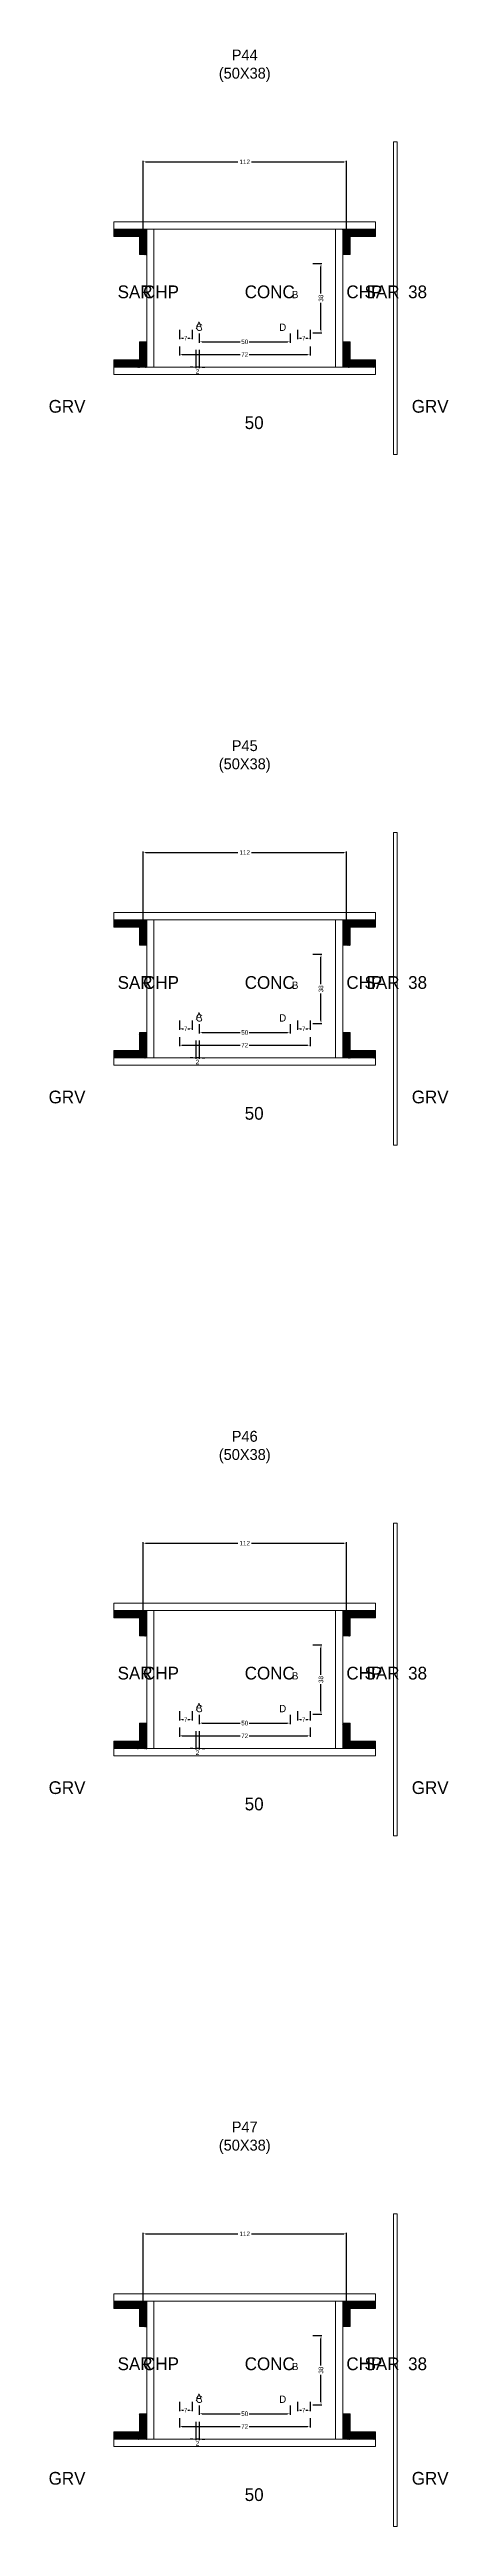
# Model space of a CAD drawing. Header units: centimetres. Extents: x -10500 to 4299, y -12546 to 295.
# Drawn here: x -108 to 112, y -9066 to -7703 of the extents above; entities that cross this region are included whole.
import ezdxf

# ---------------------------------------------------------------- set-up
doc = ezdxf.new("R2010")
doc.units = ezdxf.units.CM
for name, color, linetype in [('COTA', 241, 'Continuous'), ('Hachura', 251, 'Continuous'), ('NOMENCLATURA', 7, 'Continuous'), ('SARRAFO', 251, 'Continuous'), ('Texto Seção', 7, 'Continuous')]:
    doc.layers.add(name, color=color, linetype=linetype)
doc.dimstyles.new('cotax2', dxfattribs={"dimtxt": 2.5, "dimasz": 1.5, "dimexe": 0.5, "dimexo": 0.5, "dimgap": 0.5, "dimtad": 1, "dimcen": 2.5, "dimazin": 3, "dimtfac": 1, "dimtmove": 0, "dimatfit": 3})

# ---------------------------------------------------------------- blocks, each defined once
blk = doc.blocks.new('_CLOSEDFILLED')
at = {"color": 0, "linetype": 'BYBLOCK'}
blk.add_solid([(-1, 0.16), (0, 0), (-1, -0.16)], dxfattribs=at)
blk = doc.blocks.new('*D712')
for p, q in [((-36, -7866.5), (-36, -7871.5)), ((-34.5, -7871), (-2.5, -7871)), ((2.5, -7871), (34.5, -7871)), ((36, -7866.5), (36, -7871.5))]:
    blk.add_line(p, q)
at = {"layer": 'Defpoints'}
for p in [(-36, -7866), (-36, -7871), (36, -7866)]:
    blk.add_point(p, dxfattribs=at)
at = {"layer": 'COTA', "xscale": 1.5, "yscale": 1.5, "rotation": 180}
blk.add_blockref('_CLOSEDFILLED', (-36, -7871), dxfattribs=at)
at = {"layer": 'COTA', "xscale": 1.5, "yscale": 1.5}
blk.add_blockref('_CLOSEDFILLED', (36, -7871), dxfattribs=at)
at = {"layer": 'COTA', "insert": (0, -7871), "char_height": 2.5, "attachment_point": 5}
blk.add_mtext('72', dxfattribs=at)
blk = doc.blocks.new('*D713')
for p, q in [((-25, -7859.5), (-25, -7864.5)), ((25, -7859.5), (25, -7864.5)), ((-23.5, -7864), (-2.5, -7864)), ((2.5, -7864), (23.5, -7864))]:
    blk.add_line(p, q)
at = {"layer": 'Defpoints'}
for p in [(-25, -7859), (25, -7859), (-25, -7864)]:
    blk.add_point(p, dxfattribs=at)
at = {"layer": 'COTA', "xscale": 1.5, "yscale": 1.5, "rotation": 180}
blk.add_blockref('_CLOSEDFILLED', (-25, -7864), dxfattribs=at)
at = {"layer": 'COTA', "xscale": 1.5, "yscale": 1.5}
blk.add_blockref('_CLOSEDFILLED', (25, -7864), dxfattribs=at)
at = {"layer": 'COTA', "insert": (0, -7864), "char_height": 2.5, "attachment_point": 5}
blk.add_mtext('50', dxfattribs=at)
blk = doc.blocks.new('*D714')
for p, q in [((37.5, -7821), (42.5, -7821)), ((42, -7837.5), (42, -7822.5)), ((42, -7857.5), (42, -7842.5)), ((37.5, -7859), (42.5, -7859))]:
    blk.add_line(p, q)
at = {"layer": 'Defpoints'}
for p in [(37, -7821), (37, -7859), (42, -7859)]:
    blk.add_point(p, dxfattribs=at)
at = {"layer": 'COTA', "xscale": 1.5, "yscale": 1.5}
for p, rotation in [((42, -7821), 90), ((42, -7859), 270)]:
    blk.add_blockref('_CLOSEDFILLED', p, dxfattribs=dict(at, rotation=rotation))
at = {"layer": 'COTA', "insert": (42, -7840), "char_height": 2.5, "attachment_point": 5, "rotation": 90}
blk.add_mtext('38', dxfattribs=at)
blk = doc.blocks.new('*D715')
for p, q in [((-36, -7857.5), (-36, -7862.5)), ((-34.5, -7862), (-33.75, -7862)), ((-31.25, -7862), (-30.5, -7862)), ((-29, -7857.5), (-29, -7862.5))]:
    blk.add_line(p, q)
at = {"layer": 'Defpoints'}
for p in [(-36, -7857), (-36, -7862), (-29, -7857)]:
    blk.add_point(p, dxfattribs=at)
at = {"layer": 'COTA', "xscale": 1.5, "yscale": 1.5, "rotation": 180}
blk.add_blockref('_CLOSEDFILLED', (-36, -7862), dxfattribs=at)
at = {"layer": 'COTA', "xscale": 1.5, "yscale": 1.5}
blk.add_blockref('_CLOSEDFILLED', (-29, -7862), dxfattribs=at)
at = {"layer": 'COTA', "insert": (-32.5, -7862), "char_height": 2.5, "attachment_point": 5}
blk.add_mtext('7', dxfattribs=at)
blk = doc.blocks.new('*D716')
for p, q in [((29, -7857.5), (29, -7862.5)), ((30.5, -7862), (31.25, -7862)), ((33.75, -7862), (34.5, -7862)), ((36, -7857.5), (36, -7862.5))]:
    blk.add_line(p, q)
at = {"layer": 'Defpoints'}
for p in [(29, -7857), (29, -7862), (36, -7857)]:
    blk.add_point(p, dxfattribs=at)
at = {"layer": 'COTA', "xscale": 1.5, "yscale": 1.5, "rotation": 180}
blk.add_blockref('_CLOSEDFILLED', (29, -7862), dxfattribs=at)
at = {"layer": 'COTA', "xscale": 1.5, "yscale": 1.5}
blk.add_blockref('_CLOSEDFILLED', (36, -7862), dxfattribs=at)
at = {"layer": 'COTA', "insert": (32.5, -7862), "char_height": 2.5, "attachment_point": 5}
blk.add_mtext('7', dxfattribs=at)
blk = doc.blocks.new('*D717')
for p, q in [((-56, -7804.5), (-56, -7764.5)), ((-54.5, -7765), (-3.75, -7765)), ((3.75, -7765), (54.5, -7765)), ((56, -7804.5), (56, -7764.5))]:
    blk.add_line(p, q)
at = {"layer": 'Defpoints'}
for p in [(-56, -7765), (-56, -7805), (56, -7805)]:
    blk.add_point(p, dxfattribs=at)
at = {"layer": 'COTA', "xscale": 1.5, "yscale": 1.5, "rotation": 180}
blk.add_blockref('_CLOSEDFILLED', (-56, -7765), dxfattribs=at)
at = {"layer": 'COTA', "xscale": 1.5, "yscale": 1.5}
blk.add_blockref('_CLOSEDFILLED', (56, -7765), dxfattribs=at)
at = {"layer": 'COTA', "insert": (0, -7765), "char_height": 2.5, "attachment_point": 5}
blk.add_mtext('112', dxfattribs=at)
blk = doc.blocks.new('*D738')
for p, q in [((-36, -8246.5), (-36, -8251.5)), ((-34.5, -8251), (-2.5, -8251)), ((2.5, -8251), (34.5, -8251)), ((36, -8246.5), (36, -8251.5))]:
    blk.add_line(p, q)
at = {"layer": 'Defpoints'}
for p in [(-36, -8246), (-36, -8251), (36, -8246)]:
    blk.add_point(p, dxfattribs=at)
at = {"layer": 'COTA', "xscale": 1.5, "yscale": 1.5, "rotation": 180}
blk.add_blockref('_CLOSEDFILLED', (-36, -8251), dxfattribs=at)
at = {"layer": 'COTA', "xscale": 1.5, "yscale": 1.5}
blk.add_blockref('_CLOSEDFILLED', (36, -8251), dxfattribs=at)
at = {"layer": 'COTA', "insert": (0, -8251), "char_height": 2.5, "attachment_point": 5}
blk.add_mtext('72', dxfattribs=at)
blk = doc.blocks.new('*D739')
for p, q in [((-25, -8239.5), (-25, -8244.5)), ((-23.5, -8244), (-2.5, -8244)), ((2.5, -8244), (23.5, -8244)), ((25, -8239.5), (25, -8244.5))]:
    blk.add_line(p, q)
at = {"layer": 'Defpoints'}
for p in [(-25, -8239), (-25, -8244), (25, -8239)]:
    blk.add_point(p, dxfattribs=at)
at = {"layer": 'COTA', "xscale": 1.5, "yscale": 1.5, "rotation": 180}
blk.add_blockref('_CLOSEDFILLED', (-25, -8244), dxfattribs=at)
at = {"layer": 'COTA', "xscale": 1.5, "yscale": 1.5}
blk.add_blockref('_CLOSEDFILLED', (25, -8244), dxfattribs=at)
at = {"layer": 'COTA', "insert": (0, -8244), "char_height": 2.5, "attachment_point": 5}
blk.add_mtext('50', dxfattribs=at)
blk = doc.blocks.new('*D740')
for p, q in [((37.5, -8201), (42.5, -8201)), ((42, -8217.5), (42, -8202.5)), ((42, -8237.5), (42, -8222.5)), ((37.5, -8239), (42.5, -8239))]:
    blk.add_line(p, q)
at = {"layer": 'Defpoints'}
for p in [(37, -8201), (37, -8239), (42, -8239)]:
    blk.add_point(p, dxfattribs=at)
at = {"layer": 'COTA', "xscale": 1.5, "yscale": 1.5}
for p, rotation in [((42, -8201), 90), ((42, -8239), 270)]:
    blk.add_blockref('_CLOSEDFILLED', p, dxfattribs=dict(at, rotation=rotation))
at = {"layer": 'COTA', "insert": (42, -8220), "char_height": 2.5, "attachment_point": 5, "rotation": 90}
blk.add_mtext('38', dxfattribs=at)
blk = doc.blocks.new('*D741')
for p, q in [((-36, -8237.5), (-36, -8242.5)), ((-34.5, -8242), (-33.75, -8242)), ((-31.25, -8242), (-30.5, -8242)), ((-29, -8237.5), (-29, -8242.5))]:
    blk.add_line(p, q)
at = {"layer": 'Defpoints'}
for p in [(-36, -8237), (-36, -8242), (-29, -8237)]:
    blk.add_point(p, dxfattribs=at)
at = {"layer": 'COTA', "xscale": 1.5, "yscale": 1.5, "rotation": 180}
blk.add_blockref('_CLOSEDFILLED', (-36, -8242), dxfattribs=at)
at = {"layer": 'COTA', "xscale": 1.5, "yscale": 1.5}
blk.add_blockref('_CLOSEDFILLED', (-29, -8242), dxfattribs=at)
at = {"layer": 'COTA', "insert": (-32.5, -8242), "char_height": 2.5, "attachment_point": 5}
blk.add_mtext('7', dxfattribs=at)
blk = doc.blocks.new('*D742')
for p, q in [((29, -8237.5), (29, -8242.5)), ((30.5, -8242), (31.25, -8242)), ((33.75, -8242), (34.5, -8242)), ((36, -8237.5), (36, -8242.5))]:
    blk.add_line(p, q)
at = {"layer": 'Defpoints'}
for p in [(29, -8237), (29, -8242), (36, -8237)]:
    blk.add_point(p, dxfattribs=at)
at = {"layer": 'COTA', "xscale": 1.5, "yscale": 1.5, "rotation": 180}
blk.add_blockref('_CLOSEDFILLED', (29, -8242), dxfattribs=at)
at = {"layer": 'COTA', "xscale": 1.5, "yscale": 1.5}
blk.add_blockref('_CLOSEDFILLED', (36, -8242), dxfattribs=at)
at = {"layer": 'COTA', "insert": (32.5, -8242), "char_height": 2.5, "attachment_point": 5}
blk.add_mtext('7', dxfattribs=at)
blk = doc.blocks.new('*D743')
for p, q in [((-56, -8184.5), (-56, -8144.5)), ((-54.5, -8145), (-3.75, -8145)), ((3.75, -8145), (54.5, -8145)), ((56, -8184.5), (56, -8144.5))]:
    blk.add_line(p, q)
at = {"layer": 'Defpoints'}
for p in [(-56, -8145), (-56, -8185), (56, -8185)]:
    blk.add_point(p, dxfattribs=at)
at = {"layer": 'COTA', "xscale": 1.5, "yscale": 1.5, "rotation": 180}
blk.add_blockref('_CLOSEDFILLED', (-56, -8145), dxfattribs=at)
at = {"layer": 'COTA', "xscale": 1.5, "yscale": 1.5}
blk.add_blockref('_CLOSEDFILLED', (56, -8145), dxfattribs=at)
at = {"layer": 'COTA', "insert": (0, -8145), "char_height": 2.5, "attachment_point": 5}
blk.add_mtext('112', dxfattribs=at)
blk = doc.blocks.new('*D764')
for p, q in [((-36, -8626.5), (-36, -8631.5)), ((36, -8626.5), (36, -8631.5)), ((-34.5, -8631), (-2.5, -8631)), ((2.5, -8631), (34.5, -8631))]:
    blk.add_line(p, q)
at = {"layer": 'Defpoints'}
for p in [(-36, -8626), (36, -8626), (-36, -8631)]:
    blk.add_point(p, dxfattribs=at)
at = {"layer": 'COTA', "xscale": 1.5, "yscale": 1.5, "rotation": 180}
blk.add_blockref('_CLOSEDFILLED', (-36, -8631), dxfattribs=at)
at = {"layer": 'COTA', "xscale": 1.5, "yscale": 1.5}
blk.add_blockref('_CLOSEDFILLED', (36, -8631), dxfattribs=at)
at = {"layer": 'COTA', "insert": (0, -8631), "char_height": 2.5, "attachment_point": 5}
blk.add_mtext('72', dxfattribs=at)
blk = doc.blocks.new('*D765')
for p, q in [((-25, -8619.5), (-25, -8624.5)), ((-23.5, -8624), (-2.5, -8624)), ((2.5, -8624), (23.5, -8624)), ((25, -8619.5), (25, -8624.5))]:
    blk.add_line(p, q)
at = {"layer": 'Defpoints'}
for p in [(-25, -8619), (-25, -8624), (25, -8619)]:
    blk.add_point(p, dxfattribs=at)
at = {"layer": 'COTA', "xscale": 1.5, "yscale": 1.5, "rotation": 180}
blk.add_blockref('_CLOSEDFILLED', (-25, -8624), dxfattribs=at)
at = {"layer": 'COTA', "xscale": 1.5, "yscale": 1.5}
blk.add_blockref('_CLOSEDFILLED', (25, -8624), dxfattribs=at)
at = {"layer": 'COTA', "insert": (0, -8624), "char_height": 2.5, "attachment_point": 5}
blk.add_mtext('50', dxfattribs=at)
blk = doc.blocks.new('*D766')
for p, q in [((37.5, -8581), (42.5, -8581)), ((42, -8597.5), (42, -8582.5)), ((42, -8617.5), (42, -8602.5)), ((37.5, -8619), (42.5, -8619))]:
    blk.add_line(p, q)
at = {"layer": 'Defpoints'}
for p in [(37, -8581), (37, -8619), (42, -8619)]:
    blk.add_point(p, dxfattribs=at)
at = {"layer": 'COTA', "xscale": 1.5, "yscale": 1.5}
for p, rotation in [((42, -8581), 90), ((42, -8619), 270)]:
    blk.add_blockref('_CLOSEDFILLED', p, dxfattribs=dict(at, rotation=rotation))
at = {"layer": 'COTA', "insert": (42, -8600), "char_height": 2.5, "attachment_point": 5, "rotation": 90}
blk.add_mtext('38', dxfattribs=at)
blk = doc.blocks.new('*D767')
for p, q in [((-36, -8617.5), (-36, -8622.5)), ((-34.5, -8622), (-33.75, -8622)), ((-31.25, -8622), (-30.5, -8622)), ((-29, -8617.5), (-29, -8622.5))]:
    blk.add_line(p, q)
at = {"layer": 'Defpoints'}
for p in [(-36, -8617), (-36, -8622), (-29, -8617)]:
    blk.add_point(p, dxfattribs=at)
at = {"layer": 'COTA', "xscale": 1.5, "yscale": 1.5, "rotation": 180}
blk.add_blockref('_CLOSEDFILLED', (-36, -8622), dxfattribs=at)
at = {"layer": 'COTA', "xscale": 1.5, "yscale": 1.5}
blk.add_blockref('_CLOSEDFILLED', (-29, -8622), dxfattribs=at)
at = {"layer": 'COTA', "insert": (-32.5, -8622), "char_height": 2.5, "attachment_point": 5}
blk.add_mtext('7', dxfattribs=at)
blk = doc.blocks.new('*D768')
for p, q in [((29, -8617.5), (29, -8622.5)), ((30.5, -8622), (31.25, -8622)), ((33.75, -8622), (34.5, -8622)), ((36, -8617.5), (36, -8622.5))]:
    blk.add_line(p, q)
at = {"layer": 'Defpoints'}
for p in [(29, -8617), (29, -8622), (36, -8617)]:
    blk.add_point(p, dxfattribs=at)
at = {"layer": 'COTA', "xscale": 1.5, "yscale": 1.5, "rotation": 180}
blk.add_blockref('_CLOSEDFILLED', (29, -8622), dxfattribs=at)
at = {"layer": 'COTA', "xscale": 1.5, "yscale": 1.5}
blk.add_blockref('_CLOSEDFILLED', (36, -8622), dxfattribs=at)
at = {"layer": 'COTA', "insert": (32.5, -8622), "char_height": 2.5, "attachment_point": 5}
blk.add_mtext('7', dxfattribs=at)
blk = doc.blocks.new('*D769')
for p, q in [((-56, -8564.5), (-56, -8524.5)), ((-54.5, -8525), (-3.75, -8525)), ((3.75, -8525), (54.5, -8525)), ((56, -8564.5), (56, -8524.5))]:
    blk.add_line(p, q)
at = {"layer": 'Defpoints'}
for p in [(-56, -8525), (-56, -8565), (56, -8565)]:
    blk.add_point(p, dxfattribs=at)
at = {"layer": 'COTA', "xscale": 1.5, "yscale": 1.5, "rotation": 180}
blk.add_blockref('_CLOSEDFILLED', (-56, -8525), dxfattribs=at)
at = {"layer": 'COTA', "xscale": 1.5, "yscale": 1.5}
blk.add_blockref('_CLOSEDFILLED', (56, -8525), dxfattribs=at)
at = {"layer": 'COTA', "insert": (0, -8525), "char_height": 2.5, "attachment_point": 5}
blk.add_mtext('112', dxfattribs=at)
blk = doc.blocks.new('*D798')
for p, q in [((-36, -9006.5), (-36, -9011.5)), ((36, -9006.5), (36, -9011.5)), ((-34.5, -9011), (-2.5, -9011)), ((2.5, -9011), (34.5, -9011))]:
    blk.add_line(p, q)
at = {"layer": 'Defpoints'}
for p in [(-36, -9006), (36, -9006), (-36, -9011)]:
    blk.add_point(p, dxfattribs=at)
at = {"layer": 'COTA', "xscale": 1.5, "yscale": 1.5, "rotation": 180}
blk.add_blockref('_CLOSEDFILLED', (-36, -9011), dxfattribs=at)
at = {"layer": 'COTA', "xscale": 1.5, "yscale": 1.5}
blk.add_blockref('_CLOSEDFILLED', (36, -9011), dxfattribs=at)
at = {"layer": 'COTA', "insert": (0, -9011), "char_height": 2.5, "attachment_point": 5}
blk.add_mtext('72', dxfattribs=at)
blk = doc.blocks.new('*D799')
for p, q in [((-25, -8999.5), (-25, -9004.5)), ((-23.5, -9004), (-2.5, -9004)), ((2.5, -9004), (23.5, -9004)), ((25, -8999.5), (25, -9004.5))]:
    blk.add_line(p, q)
at = {"layer": 'Defpoints'}
for p in [(-25, -8999), (-25, -9004), (25, -8999)]:
    blk.add_point(p, dxfattribs=at)
at = {"layer": 'COTA', "xscale": 1.5, "yscale": 1.5, "rotation": 180}
blk.add_blockref('_CLOSEDFILLED', (-25, -9004), dxfattribs=at)
at = {"layer": 'COTA', "xscale": 1.5, "yscale": 1.5}
blk.add_blockref('_CLOSEDFILLED', (25, -9004), dxfattribs=at)
at = {"layer": 'COTA', "insert": (0, -9004), "char_height": 2.5, "attachment_point": 5}
blk.add_mtext('50', dxfattribs=at)
blk = doc.blocks.new('*D800')
for p, q in [((37.5, -8961), (42.5, -8961)), ((42, -8977.5), (42, -8962.5)), ((42, -8997.5), (42, -8982.5)), ((37.5, -8999), (42.5, -8999))]:
    blk.add_line(p, q)
at = {"layer": 'Defpoints'}
for p in [(37, -8961), (37, -8999), (42, -8999)]:
    blk.add_point(p, dxfattribs=at)
at = {"layer": 'COTA', "xscale": 1.5, "yscale": 1.5}
for p, rotation in [((42, -8961), 90), ((42, -8999), 270)]:
    blk.add_blockref('_CLOSEDFILLED', p, dxfattribs=dict(at, rotation=rotation))
at = {"layer": 'COTA', "insert": (42, -8980), "char_height": 2.5, "attachment_point": 5, "rotation": 90}
blk.add_mtext('38', dxfattribs=at)
blk = doc.blocks.new('*D801')
for p, q in [((-36, -8997.5), (-36, -9002.5)), ((-34.5, -9002), (-33.75, -9002)), ((-31.25, -9002), (-30.5, -9002)), ((-29, -8997.5), (-29, -9002.5))]:
    blk.add_line(p, q)
at = {"layer": 'Defpoints'}
for p in [(-36, -8997), (-36, -9002), (-29, -8997)]:
    blk.add_point(p, dxfattribs=at)
at = {"layer": 'COTA', "xscale": 1.5, "yscale": 1.5, "rotation": 180}
blk.add_blockref('_CLOSEDFILLED', (-36, -9002), dxfattribs=at)
at = {"layer": 'COTA', "xscale": 1.5, "yscale": 1.5}
blk.add_blockref('_CLOSEDFILLED', (-29, -9002), dxfattribs=at)
at = {"layer": 'COTA', "insert": (-32.5, -9002), "char_height": 2.5, "attachment_point": 5}
blk.add_mtext('7', dxfattribs=at)
blk = doc.blocks.new('*D802')
for p, q in [((29, -8997.5), (29, -9002.5)), ((30.5, -9002), (31.25, -9002)), ((33.75, -9002), (34.5, -9002)), ((36, -8997.5), (36, -9002.5))]:
    blk.add_line(p, q)
at = {"layer": 'Defpoints'}
for p in [(29, -8997), (29, -9002), (36, -8997)]:
    blk.add_point(p, dxfattribs=at)
at = {"layer": 'COTA', "xscale": 1.5, "yscale": 1.5, "rotation": 180}
blk.add_blockref('_CLOSEDFILLED', (29, -9002), dxfattribs=at)
at = {"layer": 'COTA', "xscale": 1.5, "yscale": 1.5}
blk.add_blockref('_CLOSEDFILLED', (36, -9002), dxfattribs=at)
at = {"layer": 'COTA', "insert": (32.5, -9002), "char_height": 2.5, "attachment_point": 5}
blk.add_mtext('7', dxfattribs=at)
blk = doc.blocks.new('*D803')
for p, q in [((-56, -8944.5), (-56, -8904.5)), ((-54.5, -8905), (-3.75, -8905)), ((3.75, -8905), (54.5, -8905)), ((56, -8944.5), (56, -8904.5))]:
    blk.add_line(p, q)
at = {"layer": 'Defpoints'}
for p in [(-56, -8905), (-56, -8945), (56, -8945)]:
    blk.add_point(p, dxfattribs=at)
at = {"layer": 'COTA', "xscale": 1.5, "yscale": 1.5, "rotation": 180}
blk.add_blockref('_CLOSEDFILLED', (-56, -8905), dxfattribs=at)
at = {"layer": 'COTA', "xscale": 1.5, "yscale": 1.5}
blk.add_blockref('_CLOSEDFILLED', (56, -8905), dxfattribs=at)
at = {"layer": 'COTA', "insert": (0, -8905), "char_height": 2.5, "attachment_point": 5}
blk.add_mtext('112', dxfattribs=at)

msp = doc.modelspace()

# ---------------------------------------------------------------- hatches: boundary and pattern name
at = {"layer": 'SARRAFO'}
h = msp.add_hatch(dxfattribs=at)
h.set_pattern_fill('SOLID', scale=2)
h.paths.add_polyline_path([(-72, -7806), (-58, -7806), (-58, -7802), (-72, -7802)])
h = msp.add_hatch(dxfattribs=at)
h.set_pattern_fill('SOLID', scale=2)
h.paths.add_polyline_path([(-58, -7816), (-54, -7816), (-54, -7802), (-58, -7802)])
h = msp.add_hatch(dxfattribs=at)
h.set_pattern_fill('SOLID', scale=2)
h.paths.add_polyline_path([(54, -7816), (58, -7816), (58, -7802), (54, -7802)])
h = msp.add_hatch(dxfattribs=at)
h.set_pattern_fill('SOLID', scale=2)
h.paths.add_polyline_path([(58, -7806), (72, -7806), (72, -7802), (58, -7802)])
h = msp.add_hatch(dxfattribs=at)
h.set_pattern_fill('SOLID', scale=2)
h.paths.add_polyline_path([(-72, -7878), (-58, -7878), (-58, -7874), (-72, -7874)])
h = msp.add_hatch(dxfattribs=at)
h.set_pattern_fill('SOLID', scale=2)
h.paths.add_polyline_path([(-58, -7878), (-54, -7878), (-54, -7864), (-58, -7864)])
h = msp.add_hatch(dxfattribs=at)
h.set_pattern_fill('SOLID', scale=2)
h.paths.add_polyline_path([(54, -7878), (58, -7878), (58, -7864), (54, -7864)])
h = msp.add_hatch(dxfattribs=at)
h.set_pattern_fill('SOLID', scale=2)
h.paths.add_polyline_path([(58, -7878), (72, -7878), (72, -7874), (58, -7874)])
h = msp.add_hatch(dxfattribs=at)
h.set_pattern_fill('SOLID', scale=2)
h.paths.add_polyline_path([(-72, -8186), (-58, -8186), (-58, -8182), (-72, -8182)])
h = msp.add_hatch(dxfattribs=at)
h.set_pattern_fill('SOLID', scale=2)
h.paths.add_polyline_path([(-58, -8196), (-54, -8196), (-54, -8182), (-58, -8182)])
h = msp.add_hatch(dxfattribs=at)
h.set_pattern_fill('SOLID', scale=2)
h.paths.add_polyline_path([(54, -8196), (58, -8196), (58, -8182), (54, -8182)])
h = msp.add_hatch(dxfattribs=at)
h.set_pattern_fill('SOLID', scale=2)
h.paths.add_polyline_path([(58, -8186), (72, -8186), (72, -8182), (58, -8182)])
h = msp.add_hatch(dxfattribs=at)
h.set_pattern_fill('SOLID', scale=2)
h.paths.add_polyline_path([(-58, -8258), (-54, -8258), (-54, -8244), (-58, -8244)])
h = msp.add_hatch(dxfattribs=at)
h.set_pattern_fill('SOLID', scale=2)
h.paths.add_polyline_path([(54, -8258), (58, -8258), (58, -8244), (54, -8244)])
h = msp.add_hatch(dxfattribs=at)
h.set_pattern_fill('SOLID', scale=2)
h.paths.add_polyline_path([(-72, -8258), (-58, -8258), (-58, -8254), (-72, -8254)])
h = msp.add_hatch(dxfattribs=at)
h.set_pattern_fill('SOLID', scale=2)
h.paths.add_polyline_path([(58, -8258), (72, -8258), (72, -8254), (58, -8254)])
h = msp.add_hatch(dxfattribs=at)
h.set_pattern_fill('SOLID', scale=2)
h.paths.add_polyline_path([(-72, -8566), (-58, -8566), (-58, -8562), (-72, -8562)])
h = msp.add_hatch(dxfattribs=at)
h.set_pattern_fill('SOLID', scale=2)
h.paths.add_polyline_path([(-58, -8576), (-54, -8576), (-54, -8562), (-58, -8562)])
h = msp.add_hatch(dxfattribs=at)
h.set_pattern_fill('SOLID', scale=2)
h.paths.add_polyline_path([(54, -8576), (58, -8576), (58, -8562), (54, -8562)])
h = msp.add_hatch(dxfattribs=at)
h.set_pattern_fill('SOLID', scale=2)
h.paths.add_polyline_path([(58, -8566), (72, -8566), (72, -8562), (58, -8562)])
h = msp.add_hatch(dxfattribs=at)
h.set_pattern_fill('SOLID', scale=2)
h.paths.add_polyline_path([(-58, -8638), (-54, -8638), (-54, -8624), (-58, -8624)])
h = msp.add_hatch(dxfattribs=at)
h.set_pattern_fill('SOLID', scale=2)
h.paths.add_polyline_path([(54, -8638), (58, -8638), (58, -8624), (54, -8624)])
h = msp.add_hatch(dxfattribs=at)
h.set_pattern_fill('SOLID', scale=2)
h.paths.add_polyline_path([(-72, -8638), (-58, -8638), (-58, -8634), (-72, -8634)])
h = msp.add_hatch(dxfattribs=at)
h.set_pattern_fill('SOLID', scale=2)
h.paths.add_polyline_path([(58, -8638), (72, -8638), (72, -8634), (58, -8634)])
h = msp.add_hatch(dxfattribs=at)
h.set_pattern_fill('SOLID', scale=2)
h.paths.add_polyline_path([(-72, -8946), (-58, -8946), (-58, -8942), (-72, -8942)])
h = msp.add_hatch(dxfattribs=at)
h.set_pattern_fill('SOLID', scale=2)
h.paths.add_polyline_path([(-58, -8956), (-54, -8956), (-54, -8942), (-58, -8942)])
h = msp.add_hatch(dxfattribs=at)
h.set_pattern_fill('SOLID', scale=2)
h.paths.add_polyline_path([(54, -8956), (58, -8956), (58, -8942), (54, -8942)])
h = msp.add_hatch(dxfattribs=at)
h.set_pattern_fill('SOLID', scale=2)
h.paths.add_polyline_path([(58, -8946), (72, -8946), (72, -8942), (58, -8942)])
h = msp.add_hatch(dxfattribs=at)
h.set_pattern_fill('SOLID', scale=2)
h.paths.add_polyline_path([(-58, -9018), (-54, -9018), (-54, -9004), (-58, -9004)])
h = msp.add_hatch(dxfattribs=at)
h.set_pattern_fill('SOLID', scale=2)
h.paths.add_polyline_path([(54, -9018), (58, -9018), (58, -9004), (54, -9004)])
h = msp.add_hatch(dxfattribs=at)
h.set_pattern_fill('SOLID', scale=2)
h.paths.add_polyline_path([(-72, -9018), (-58, -9018), (-58, -9014), (-72, -9014)])
h = msp.add_hatch(dxfattribs=at)
h.set_pattern_fill('SOLID', scale=2)
h.paths.add_polyline_path([(58, -9018), (72, -9018), (72, -9014), (58, -9014)])

# ---------------------------------------------------------------- linework, layer by layer
at = {"layer": 'Hachura', "lineweight": 13}
for points in [[(82, -7926), (84, -7926), (84, -7754), (82, -7754)], [(82, -8306), (84, -8306), (84, -8134), (82, -8134)], [(82, -8686), (84, -8686), (84, -8514), (82, -8514)], [(82, -9066), (84, -9066), (84, -8894), (82, -8894)]]:
    msp.add_lwpolyline(points, close=True, dxfattribs=at)
at = {"layer": 'Hachura', "lineweight": 18}
for points in [[(-72, -7802), (72, -7802), (72, -7798), (-72, -7798)], [(-54, -7878), (-50, -7878), (-50, -7802), (-54, -7802)], [(50, -7878), (54, -7878), (54, -7802), (50, -7802)], [(-72, -7882), (72, -7882), (72, -7878), (-72, -7878)], [(-72, -8182), (72, -8182), (72, -8178), (-72, -8178)], [(-54, -8258), (-50, -8258), (-50, -8182), (-54, -8182)], [(50, -8258), (54, -8258), (54, -8182), (50, -8182)], [(-72, -8262), (72, -8262), (72, -8258), (-72, -8258)], [(-72, -8562), (72, -8562), (72, -8558), (-72, -8558)], [(-54, -8638), (-50, -8638), (-50, -8562), (-54, -8562)], [(50, -8638), (54, -8638), (54, -8562), (50, -8562)], [(-72, -8642), (72, -8642), (72, -8638), (-72, -8638)], [(-72, -8942), (72, -8942), (72, -8938), (-72, -8938)], [(-54, -9018), (-50, -9018), (-50, -8942), (-54, -8942)], [(50, -9018), (54, -9018), (54, -8942), (50, -8942)], [(-72, -9022), (72, -9022), (72, -9018), (-72, -9018)]]:
    msp.add_lwpolyline(points, close=True, dxfattribs=at)
at = {"layer": 'SARRAFO', "lineweight": 13}
for points in [[(-72, -7806), (-58, -7806), (-58, -7802), (-72, -7802)], [(-58, -7816), (-54, -7816), (-54, -7802), (-58, -7802)], [(54, -7816), (58, -7816), (58, -7802), (54, -7802)], [(58, -7806), (72, -7806), (72, -7802), (58, -7802)], [(-72, -7878), (-58, -7878), (-58, -7874), (-72, -7874)], [(-58, -7878), (-54, -7878), (-54, -7864), (-58, -7864)], [(54, -7878), (58, -7878), (58, -7864), (54, -7864)], [(58, -7878), (72, -7878), (72, -7874), (58, -7874)], [(-72, -8186), (-58, -8186), (-58, -8182), (-72, -8182)], [(-58, -8196), (-54, -8196), (-54, -8182), (-58, -8182)], [(54, -8196), (58, -8196), (58, -8182), (54, -8182)], [(58, -8186), (72, -8186), (72, -8182), (58, -8182)], [(-58, -8258), (-54, -8258), (-54, -8244), (-58, -8244)], [(54, -8258), (58, -8258), (58, -8244), (54, -8244)], [(-72, -8258), (-58, -8258), (-58, -8254), (-72, -8254)], [(58, -8258), (72, -8258), (72, -8254), (58, -8254)], [(-72, -8566), (-58, -8566), (-58, -8562), (-72, -8562)], [(-58, -8576), (-54, -8576), (-54, -8562), (-58, -8562)], [(54, -8576), (58, -8576), (58, -8562), (54, -8562)], [(58, -8566), (72, -8566), (72, -8562), (58, -8562)], [(-58, -8638), (-54, -8638), (-54, -8624), (-58, -8624)], [(54, -8638), (58, -8638), (58, -8624), (54, -8624)], [(-72, -8638), (-58, -8638), (-58, -8634), (-72, -8634)], [(58, -8638), (72, -8638), (72, -8634), (58, -8634)], [(-72, -8946), (-58, -8946), (-58, -8942), (-72, -8942)], [(-58, -8956), (-54, -8956), (-54, -8942), (-58, -8942)], [(54, -8956), (58, -8956), (58, -8942), (54, -8942)], [(58, -8946), (72, -8946), (72, -8942), (58, -8942)], [(-58, -9018), (-54, -9018), (-54, -9004), (-58, -9004)], [(54, -9018), (58, -9018), (58, -9004), (54, -9004)], [(-72, -9018), (-58, -9018), (-58, -9014), (-72, -9014)], [(58, -9018), (72, -9018), (72, -9014), (58, -9014)]]:
    msp.add_lwpolyline(points, close=True, dxfattribs=at)

# ---------------------------------------------------------------- texts
at = {"layer": 'NOMENCLATURA'}
for s, p in [('B', (26, -7840)), ('A', (-27, -7857)), ('C', (-27, -7858)), ('D', (19, -7858)), ('B', (26, -8220)), ('A', (-27, -8237)), ('C', (-27, -8238)), ('D', (19, -8238)), ('B', (26, -8600)), ('A', (-27, -8617)), ('C', (-27, -8618)), ('D', (19, -8618)), ('B', (26, -8980)), ('A', (-27, -8997)), ('C', (-27, -8998)), ('D', (19, -8998))]:
    msp.add_text(s, height=4, dxfattribs=at).set_placement(p)
at = {"layer": 'NOMENCLATURA', "char_height": 6, "attachment_point": 8}
for s, insert in [('P44\\P(50X38)', (0, -7721)), ('P45\\P(50X38)', (0, -8101)), ('P46\\P(50X38)', (0, -8481)), ('P47\\P(50X38)', (0, -8861))]:
    msp.add_mtext(s, dxfattribs=dict(at, insert=insert))
at = {"layer": 'Texto Seção'}
for s, p in [('SAR', (-70, -7840)), ('CHP', (-56, -7840)), ('CONC', (0, -7840)), ('CHP', (56, -7840)), ('SAR', (66, -7840)), ('38', (90, -7840)), ('GRV', (-108, -7903)), ('GRV', (92, -7903)), ('50', (0, -7912)), ('SAR', (-70, -8220)), ('CHP', (-56, -8220)), ('CONC', (0, -8220)), ('CHP', (56, -8220)), ('SAR', (66, -8220)), ('38', (90, -8220)), ('GRV', (-108, -8283)), ('50', (0, -8292)), ('GRV', (92, -8283)), ('SAR', (-70, -8600)), ('CHP', (-56, -8600)), ('CONC', (0, -8600)), ('CHP', (56, -8600)), ('SAR', (66, -8600)), ('38', (90, -8600)), ('GRV', (-108, -8663)), ('50', (0, -8672)), ('GRV', (92, -8663)), ('SAR', (-70, -8980)), ('CHP', (-56, -8980)), ('CONC', (0, -8980)), ('CHP', (56, -8980)), ('SAR', (66, -8980)), ('38', (90, -8980)), ('GRV', (-108, -9043)), ('50', (0, -9052)), ('GRV', (92, -9043))]:
    msp.add_text(s, height=7, dxfattribs=at).set_placement(p)

# ---------------------------------------------------------------- dimensions: what is measured, and where the dimension line sits
at = {"layer": 'COTA'}
for base, p1, p2, picture, middle in [((-56, -7765), (-56, -7805), (56, -7805), '*D717', (0, -7765)), ((-36, -7862), (-36, -7857), (-29, -7857), '*D715', (-32.5, -7862)), ((-25, -7864), (-25, -7859), (25, -7859), '*D713', (0, -7864)), ((29, -7862), (29, -7857), (36, -7857), '*D716', (32.5, -7862)), ((-36, -7871), (-36, -7866), (36, -7866), '*D712', (0, -7871)), ((-56, -8145), (-56, -8185), (56, -8185), '*D743', (0, -8145)), ((-36, -8242), (-36, -8237), (-29, -8237), '*D741', (-32.5, -8242)), ((-25, -8244), (-25, -8239), (25, -8239), '*D739', (0, -8244)), ((29, -8242), (29, -8237), (36, -8237), '*D742', (32.5, -8242)), ((-36, -8251), (-36, -8246), (36, -8246), '*D738', (0, -8251)), ((-56, -8525), (-56, -8565), (56, -8565), '*D769', (0, -8525)), ((-36, -8622), (-36, -8617), (-29, -8617), '*D767', (-32.5, -8622)), ((-36, -8631), (-36, -8626), (36, -8626), '*D764', (0, -8631)), ((-25, -8624), (-25, -8619), (25, -8619), '*D765', (0, -8624)), ((29, -8622), (29, -8617), (36, -8617), '*D768', (32.5, -8622)), ((-56, -8905), (-56, -8945), (56, -8945), '*D803', (0, -8905)), ((-36, -9002), (-36, -8997), (-29, -8997), '*D801', (-32.5, -9002)), ((-36, -9011), (-36, -9006), (36, -9006), '*D798', (0, -9011)), ((-25, -9004), (-25, -8999), (25, -8999), '*D799', (0, -9004)), ((29, -9002), (29, -8997), (36, -8997), '*D802', (32.5, -9002))]:
    dim = msp.add_linear_dim(base=base, p1=p1, p2=p2, dimstyle='cotax2', dxfattribs=at)
    dim.commit()
    dim.dimension.update_dxf_attribs({"geometry": picture, "text_midpoint": middle})
for base, p1, p2, picture, middle in [((42, -7859), (37, -7859), (37, -7821), '*D714', (42, -7840)), ((42, -8239), (37, -8239), (37, -8201), '*D740', (42, -8220)), ((42, -8619), (37, -8619), (37, -8581), '*D766', (42, -8600)), ((42, -8999), (37, -8999), (37, -8961), '*D800', (42, -8980))]:
    dim = msp.add_linear_dim(base=base, p1=p1, p2=p2, angle=90, dimstyle='cotax2', dxfattribs=at)
    dim.commit()
    dim.dimension.update_dxf_attribs({"geometry": picture, "text_midpoint": middle})
for base, p1, p2 in [((-25, -7878), (-25, -7868), (-27, -7868)), ((-25, -8258), (-25, -8248), (-27, -8248)), ((-25, -8638), (-25, -8628), (-27, -8628)), ((-25, -9018), (-25, -9008), (-27, -9008))]:
    msp.add_linear_dim(base=base, p1=p1, p2=p2, dimstyle='cotax2', dxfattribs=at).render()

doc.saveas('drawing.dxf')
